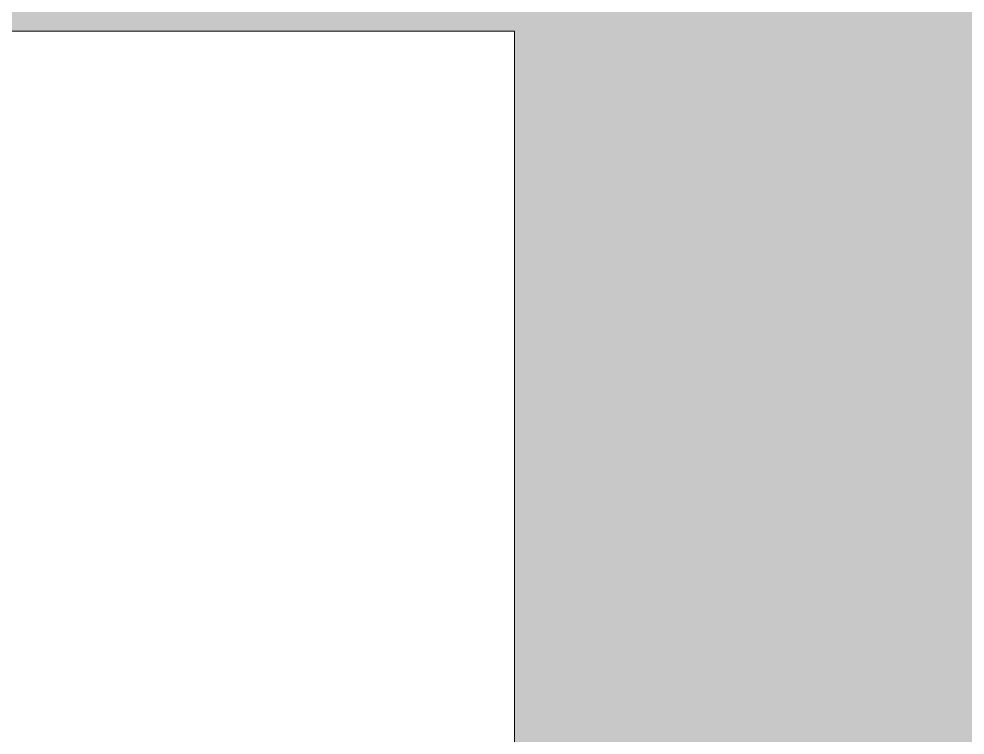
# Model space of a CAD drawing. Header units: inches. Extents: x -4169 to -1846, y 9706 to 12377.
# Drawn here: x -3435.3461 to -3435.30341, y 10353.48909 to 10353.52142 of the extents above; entities that cross this region are included whole.
import ezdxf

# ---------------------------------------------------------------- set-up
doc = ezdxf.new("R2010")
doc.units = ezdxf.units.IN
doc.header["$MEASUREMENT"] = 0
for name, color, linetype, lineweight in [('A-CLNG', 13, 'Continuous', 18), ('A-CLNG-PATT-1', 252, 'Continuous', 18), ('S-BEAM', 12, 'Continuous', 9)]:
    doc.layers.add(name, color=color, linetype=linetype, lineweight=lineweight)

# ---------------------------------------------------------------- blocks, each defined once
blk = doc.blocks.new('Dimension Lumber - LVL - 3_5X5_5-V118-ENLARGED RCP - 1ST FLOOR PLAN')
at = {"layer": 'S-BEAM'}
blk.add_hatch(color=256, dxfattribs=at).paths.add_polyline_path([(18.6, 1.175), (35.625, 1.175), (35.625, 1.75), (-43.625, 1.75), (-43.625, 1.175), (-41, 1.175), (-41, 1.425), (-39, 1.425), (-39, 1.175), (-24.375, 1.175), (-24.375, 1.731468), (18.6, 1.731468)], flags=0)

msp = doc.modelspace()

# ---------------------------------------------------------------- hatches: boundary and pattern name
at = {"layer": 'A-CLNG-PATT-1'}
h = msp.add_hatch(dxfattribs=at)
h.set_pattern_fill('FP_28', color=256, style=0, pattern_type=2)
h.set_pattern_definition([(108.435, (4.16, 0), (-16.000521, 32.0003383), [6.072, -44.525]), (139.399, (2.24, 5.76), (-96.00016541, 79.9998798), [2.95, -144.562]), (136.848, (16, 7.68), (-240.00202852, 223.9982064), [7.018, -343.889]), (109.983, (10.88, 12.48), (-47.99971113, 127.99986808), [3.746, -183.53]), (90, (9.6, 0), (-16, 16), [3.2, -12.8]), (118.443, (9.6, 3.2), (112.0002199, -207.99937941), [8.734, -427.981]), (84.289, (5.44, 10.88), (-16.00092206, -143.99947947), [3.216, -157.582]), (129.806, (5.76, 14.08), (64.00060153, -80.0001644), [2.499, -122.465])])
h.paths.add_polyline_path([(-3454.923737, 10334.570865), (-3448.023737, 10334.570865), (-3448.023737, 10341.089396), (-3448.773737, 10341.089396), (-3448.773737, 10343.589396), (-3448.023737, 10343.589396), (-3448.023737, 10345.214396), (-3478.298737, 10345.214396), (-3478.298737, 10334.570865), (-3464.183975, 10334.570865)], flags=0)
h.paths.add_polyline_path([(-3435.323737, 10334.570865), (-3435.323737, 10345.214396), (-3443.273737, 10345.214396), (-3443.273737, 10343.589396), (-3442.523737, 10343.589396), (-3442.523737, 10341.089396), (-3443.273737, 10341.089396), (-3443.273737, 10334.570865), (-3436.03078, 10334.570865)], flags=0)
h.paths.add_polyline_path([(-3454.923737, 10352.964396), (-3435.323737, 10352.964396), (-3435.323737, 10353.520865), (-3478.298737, 10353.520865), (-3478.298737, 10352.964396), (-3456.923737, 10352.964396), (-3456.923737, 10353.214396), (-3454.923737, 10353.214396)], flags=0)
h.paths.add_polyline_path([(-3492.060398, 10353.770865), (-3435.323737, 10353.770865), (-3435.323737, 10391.920865), (-3497.548737, 10391.920865), (-3497.548737, 10356.089396), (-3497.298737, 10356.089396), (-3497.298737, 10354.089396), (-3497.548737, 10354.089396), (-3497.548737, 10353.770865), (-3496.990159, 10353.770865)], flags=0)
h.paths.add_polyline_path([(-3447.300991, 10392.170865), (-3435.323737, 10392.170865), (-3435.323737, 10411.120865), (-3479.548737, 10411.120865), (-3479.548737, 10410.414396), (-3497.548737, 10410.414396), (-3497.548737, 10394.089396), (-3497.298737, 10394.089396), (-3497.298737, 10392.170865), (-3455.742483, 10392.170865)], flags=0)

# ---------------------------------------------------------------- linework, layer by layer
at = {"layer": 'A-CLNG'}
for p, q in [((-3478.298737, 10353.520865), (-3435.323737, 10353.520865)), ((-3435.323737, 10353.520865), (-3435.323737, 10352.964396))]:
    msp.add_line(p, q, dxfattribs=at)

# ---------------------------------------------------------------- block references
at = {"layer": 'S-BEAM'}
msp.add_blockref('Dimension Lumber - LVL - 3_5X5_5-V118-ENLARGED RCP - 1ST FLOOR PLAN', (-3453.923737, 10351.789396), dxfattribs=at)

doc.saveas('drawing.dxf')
